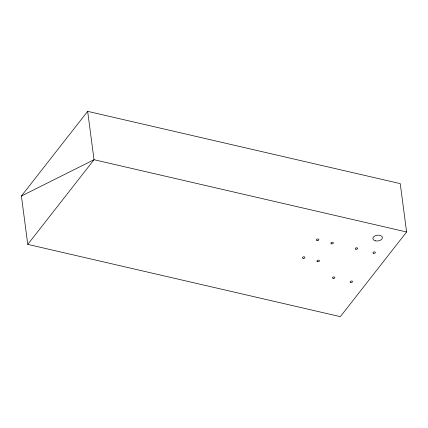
<?xml version="1.0" encoding="UTF-8"?>
<svg xmlns="http://www.w3.org/2000/svg" width="428" height="428" viewBox="0 0 428 428"><rect width="100%" height="100%" fill="white"/><g stroke="black" fill="none" stroke-linecap="round" stroke-linejoin="round"><path stroke-width="0.64" d="M21.4 196.019L87.66 111.344L400.234 183.617L406.6 231.981L340.34 316.656L27.767 244.383L21.4 196.019L94.026 159.708L406.6 231.981M27.767 244.383L94.026 159.708L87.66 111.344M375.463 240.862A4.788 2.9 -7.5 0 0 382.391 237.545A4.788 2.9 -7.5 0 0 375.051 235.849A4.788 2.9 -7.5 0 0 375.463 240.862M331.561 243.864A1.284 0.776 -7.5 0 0 333.417 242.976A1.284 0.776 -7.5 0 0 331.449 242.521A1.284 0.776 -7.5 0 0 331.561 243.864M303.094 258.335A1.284 0.776 -7.5 0 0 304.95 257.447A1.284 0.776 -7.5 0 0 302.981 256.993A1.284 0.776 -7.5 0 0 303.094 258.335M317.608 261.695A1.284 0.776 -7.5 0 0 319.47 260.802A1.284 0.776 -7.5 0 0 317.501 260.347A1.284 0.776 -7.5 0 0 317.608 261.695M317.041 240.509A1.284 0.776 -7.5 0 0 318.903 239.621A1.284 0.776 -7.5 0 0 316.934 239.166A1.284 0.776 -7.5 0 0 317.041 240.509M373.596 253.323A1.225 0.744 -7.5 0 0 375.367 252.477A1.225 0.744 -7.5 0 0 373.489 252.044A1.225 0.744 -7.5 0 0 373.596 253.323M350.783 282.475A1.225 0.744 -7.5 0 0 352.554 281.624A1.225 0.744 -7.5 0 0 350.682 281.191A1.225 0.744 -7.5 0 0 350.783 282.475M333.112 278.387A1.225 0.744 -7.5 0 0 334.883 277.537A1.225 0.744 -7.5 0 0 333.011 277.103A1.225 0.744 -7.5 0 0 333.112 278.387M355.925 249.235A1.225 0.744 -7.5 0 0 357.696 248.39A1.225 0.744 -7.5 0 0 355.818 247.956A1.225 0.744 -7.5 0 0 355.925 249.235"/></g></svg>
